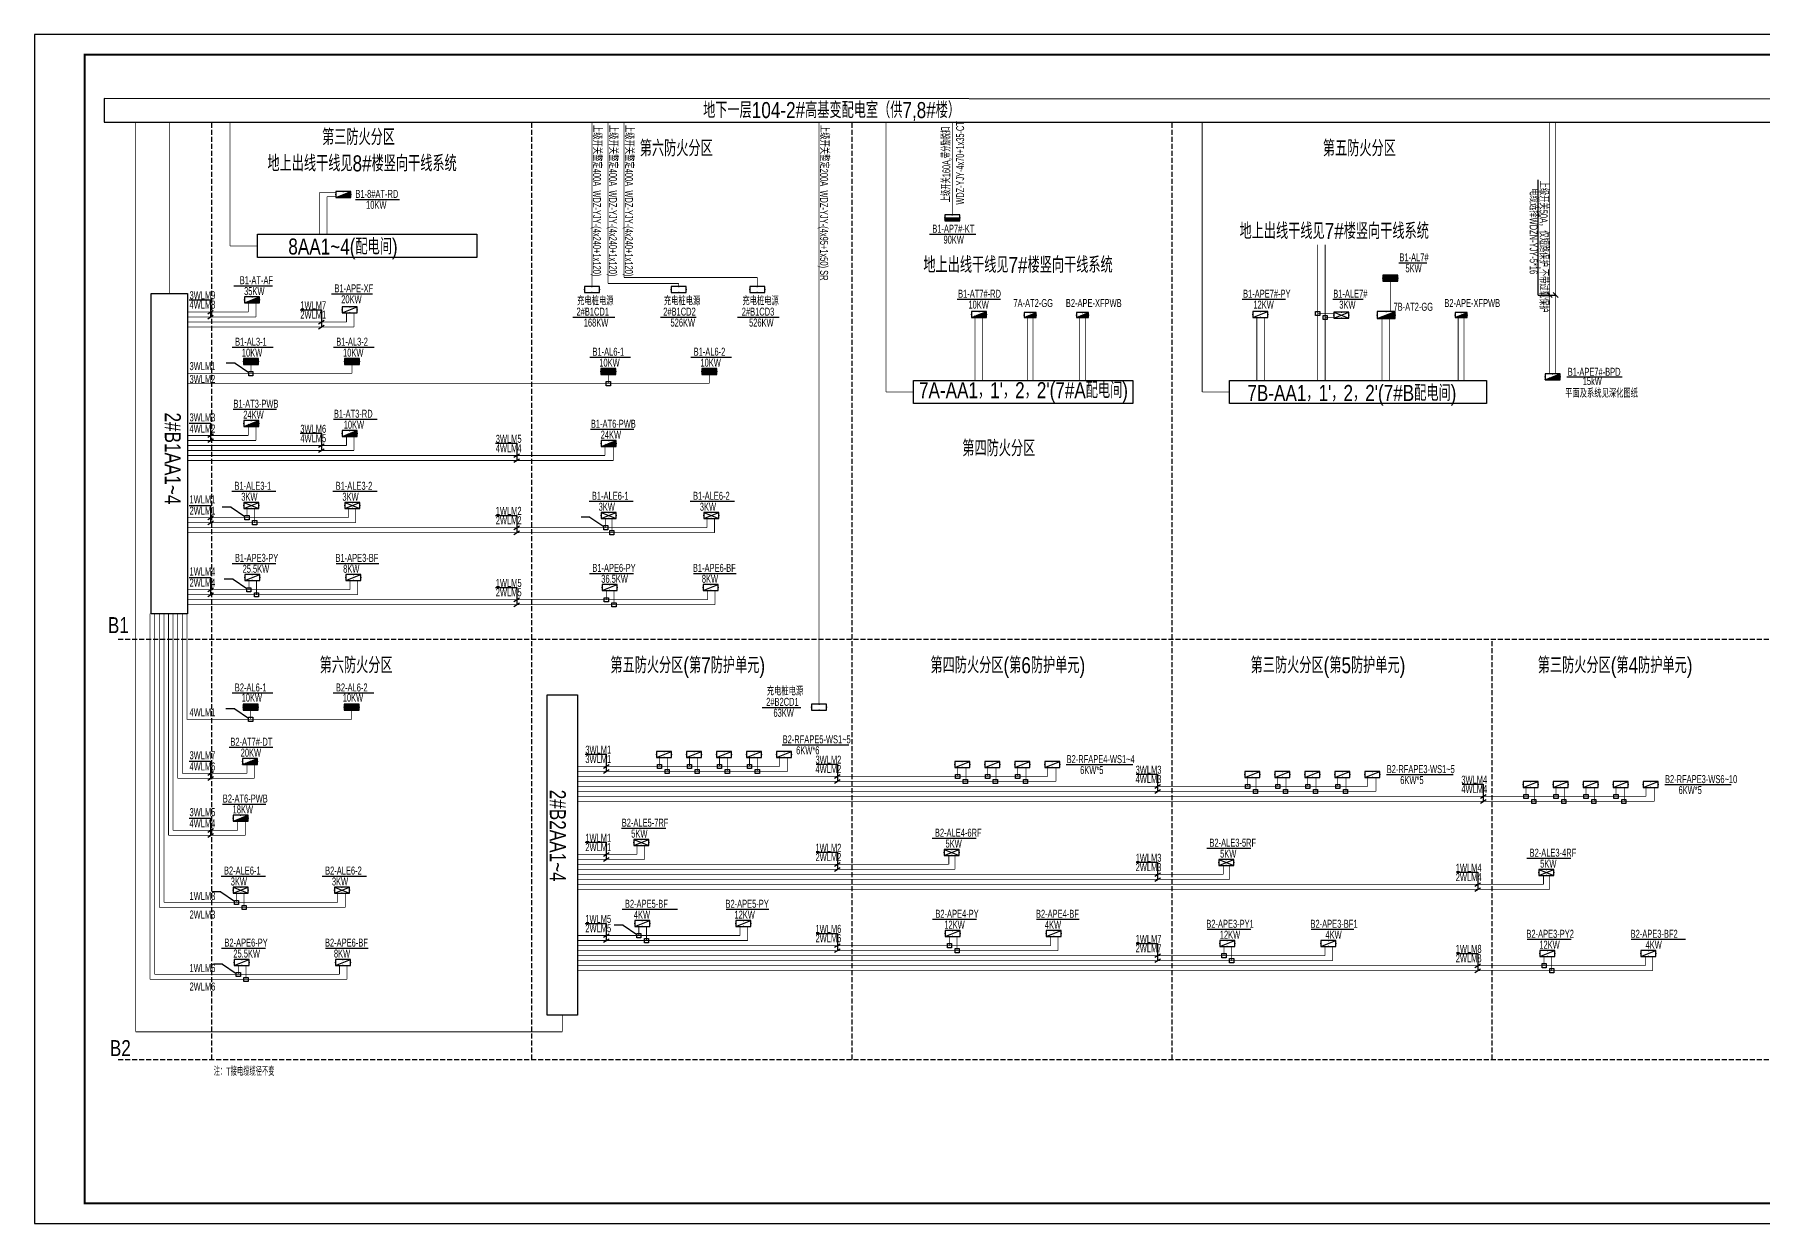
# Model space of a CAD drawing. Extents: x 776418 to 2076422, y -1170708 to 498544.
# Drawn here: x 908431 to 994840, y 183709 to 243109 of the extents above; entities that cross this region are included whole.
import ezdxf

# ---------------------------------------------------------------- set-up
doc = ezdxf.new("R2010")
doc.units = 0
doc.header["$LTSCALE"] = 1000
doc.header["$MEASUREMENT"] = 0
doc.linetypes.add('DASH', pattern=[0.35, 0.25, -0.1])
doc.layers.get('0').update_dxf_attribs({"linetype": 'CONTINUOUS'})
for name, color, linetype in [('D-TEXT', 7, 'CONTINUOUS'), ('DOTLN', 2, 'DASH'), ('EQUIP-消防', 80, 'CONTINUOUS'), ('EQUIP-箱柜', 3, 'CONTINUOUS'), ('TEL_TEXT', 3, 'CONTINUOUS'), ('TEL_TITLE', 7, 'CONTINUOUS'), ('WIRE-动力', 2, 'CONTINUOUS'), ('WIRE-照明', 1, 'CONTINUOUS'), ('WIRE-系统', 4, 'CONTINUOUS'), ('WIRE-通讯', 4, 'CONTINUOUS')]:
    doc.layers.add(name, color=color, linetype=linetype)
doc.styles.add('_JD', font='ros.shx', dxfattribs={"width": 0.8, "bigfont": 'JD.shx'})
doc.styles.add('_TCH_LABEL', font='COMPLEX', dxfattribs={"bigfont": 'GBCBIG'})

# ---------------------------------------------------------------- blocks, each defined once
blk = doc.blocks.new('*X1')
at = {"color": 0}
for p, q in [((-250, 33), (-83, 200)), ((-250, 68), (-118, 200)), ((-250, 104), (-154, 200)), ((-250, 139), (-189, 200)), ((-250, 174), (-224, 200)), ((-247, 0), (-47, 200)), ((-212, 0), (-12, 200)), ((-177, 0), (23, 200)), ((-141, 0), (59, 200)), ((-106, 0), (94, 200)), ((-71, 0), (129, 200)), ((-35, 0), (165, 200)), ((0, 0), (200, 200)), ((35, 0), (235, 200)), ((71, 0), (250, 179)), ((106, 0), (250, 144)), ((141, 0), (250, 109)), ((177, 0), (250, 73)), ((212, 0), (250, 38)), ((247, 0), (250, 3))]:
    blk.add_line(p, q, dxfattribs=at)
blk = doc.blocks.new('$equip$00001421')
for p, q in [((0.75, 0.6), (-0.75, 0.6)), ((-0.75, 0.6), (-0.75, 0)), ((-0.75, 0), (0.75, 0)), ((0.75, 0), (0.75, 0.6))]:
    blk.add_line(p, q)
at = {"const_width": 0.6}
blk.add_lwpolyline([(-0.75, 0.3), (0.75, 0.3)], dxfattribs=at)
for p in [(-0.75, 0.3), (0, 0.6), (0, 0), (0.75, 0.3)]:
    blk.add_point(p)
at = {"xscale": 0.00300000000061118, "yscale": 0.00300000000061118, "zscale": 0.00300000000061118}
blk.add_blockref('*X1', (0, 0), dxfattribs=at)
at = {"style": '_TCH_LABEL', "flags": 9}
blk.add_attdef('A', (0, 0), '', height=0.00002, dxfattribs=at)
blk = doc.blocks.new('$equip$00001424')
for p, q in [((-0.75, 0), (0.75, 0.6)), ((-0.75, 0.6), (0.75, 0)), ((0.75, 0.6), (-0.75, 0.6)), ((-0.75, 0.6), (-0.75, 0)), ((-0.75, 0), (0.75, 0)), ((0.75, 0), (0.75, 0.6))]:
    blk.add_line(p, q)
for p in [(-0.75, 0.3), (0, 0.6), (0, 0), (0.75, 0.3)]:
    blk.add_point(p)
at = {"style": '_TCH_LABEL', "flags": 9}
blk.add_attdef('A', (0, 0), '', height=0.00002, dxfattribs=at)
blk = doc.blocks.new('$equip$00001416')
for p, q in [((0.75, 0.6), (-0.75, 0.6)), ((-0.75, 0), (0.75, 0.6)), ((-0.75, 0.6), (-0.75, 0)), ((-0.75, 0), (0.75, 0)), ((0.75, 0), (0.75, 0.6))]:
    blk.add_line(p, q)
for p in [(-0.75, 0.3), (0, 0.6), (0, 0), (0.75, 0.3)]:
    blk.add_point(p)
at = {"style": '_TCH_LABEL', "flags": 9}
blk.add_attdef('A', (0, 0), '', height=0.00002, dxfattribs=at)
blk = doc.blocks.new('*X10')
at = {"color": 0}
for p, q in [((-247, 0), (-246, 2)), ((-212, 0), (-187, 25)), ((-177, 0), (-128, 49)), ((-141, 0), (-69, 72)), ((-106, 0), (-10, 96)), ((-71, 0), (49, 120)), ((-35, 0), (108, 143)), ((0, 0), (167, 167)), ((35, 0), (226, 190)), ((71, 0), (250, 179)), ((106, 0), (250, 144)), ((141, 0), (250, 109)), ((177, 0), (250, 73)), ((212, 0), (250, 38)), ((247, 0), (250, 3))]:
    blk.add_line(p, q, dxfattribs=at)
blk = doc.blocks.new('$equip$00001425')
for p, q in [((-0.75, 0), (0.75, 0.6)), ((0.75, 0.6), (-0.75, 0.6)), ((-0.75, 0.6), (-0.75, 0)), ((-0.75, 0), (0.75, 0)), ((0.75, 0), (0.75, 0.6))]:
    blk.add_line(p, q)
for p in [(-0.75, 0.3), (0, 0.6), (0, 0), (0.75, 0.3)]:
    blk.add_point(p)
blk.add_solid([(-0.75, 0), (0.75, 0), (0.75, 0.6)])
at = {"xscale": 0.00300000000061118, "yscale": 0.00300000000061118, "zscale": 0.00300000000061118}
blk.add_blockref('*X10', (0, 0), dxfattribs=at)
at = {"style": '_TCH_LABEL', "flags": 9}
blk.add_attdef('A', (0, 0), '', height=0.00002, dxfattribs=at)
blk = doc.blocks.new('*X12')
at = {"color": 0}
for p, q in [((-250, 33), (-183, 100)), ((-250, 68), (-218, 100)), ((-247, 0), (-147, 100)), ((-212, 0), (-112, 100)), ((-177, 0), (-77, 100)), ((-141, 0), (-41, 100)), ((-106, 0), (-6, 100)), ((-71, 0), (29, 100)), ((-35, 0), (65, 100)), ((0, 0), (100, 100)), ((35, 0), (135, 100)), ((71, 0), (171, 100)), ((106, 0), (206, 100)), ((141, 0), (241, 100)), ((177, 0), (250, 73)), ((212, 0), (250, 38)), ((247, 0), (250, 3))]:
    blk.add_line(p, q, dxfattribs=at)
blk = doc.blocks.new('$equip$00001414')
for p, q in [((0.75, 0.6), (-0.75, 0.6)), ((-0.75, 0.6), (-0.75, 0)), ((-0.75, 0.3), (0.75, 0.3)), ((-0.75, 0), (0.75, 0)), ((0.75, 0), (0.75, 0.6))]:
    blk.add_line(p, q)
at = {"const_width": 0.3}
blk.add_lwpolyline([(-0.75, 0.15), (0.75, 0.15)], dxfattribs=at)
for p in [(-0.75, 0.3), (0, 0.6), (0, 0), (0.75, 0.3)]:
    blk.add_point(p)
at = {"xscale": 0.00300000000061118, "yscale": 0.00300000000061118, "zscale": 0.00300000000061118}
blk.add_blockref('*X12', (0, 0), dxfattribs=at)
at = {"style": '_TCH_LABEL', "flags": 9}
blk.add_attdef('A', (0, 0), '', height=0.00002, dxfattribs=at)
blk = doc.blocks.new('$equip$00001413')
for p, q in [((0.75, 0.6), (-0.75, 0.6)), ((-0.75, 0.6), (-0.75, 0)), ((-0.75, 0), (0.75, 0)), ((0.75, 0), (0.75, 0.6))]:
    blk.add_line(p, q)
for p in [(-0.75, 0.3), (0, 0.6), (0, 0), (0.75, 0.3)]:
    blk.add_point(p)
at = {"style": '_TCH_LABEL', "flags": 9}
blk.add_attdef('A', (0, 0), '', height=0.00002, dxfattribs=at)

msp = doc.modelspace()

# ---------------------------------------------------------------- linework, layer by layer
at = {"color": 7, "ltscale": 0.001}
for p, q in [((923280, 230154), (925315, 230154)), ((918314, 227489), (920349, 227489)), ((923369, 227489), (925404, 227489)), ((936177, 226989), (938212, 226989)), ((941232, 226989), (943267, 226989)), ((918301, 210212), (920336, 210212)), ((923356, 210212), (925391, 210212))]:
    msp.add_line(p, q, dxfattribs=at)
for points in [[(972453, 229275), (972661, 229275), (972661, 229067), (972453, 229067)], [(972835, 229080), (973043, 229080), (973043, 228872), (972835, 228872)], [(919140, 226274), (919348, 226274), (919348, 226066), (919140, 226066)], [(937003, 225774), (937211, 225774), (937211, 225566), (937003, 225566)], [(918948, 219074), (919156, 219074), (919156, 218866), (918948, 218866)], [(919331, 218824), (919539, 218824), (919539, 218616), (919331, 218616)], [(936877, 218574), (937085, 218574), (937085, 218366), (936877, 218366)], [(937183, 218327), (937391, 218327), (937391, 218119), (937183, 218119)], [(919037, 215474), (919245, 215474), (919245, 215266), (919037, 215266)], [(919420, 215224), (919628, 215224), (919628, 215016), (919420, 215016)], [(936908, 214974), (937116, 214974), (937116, 214766), (936908, 214766)], [(937290, 214724), (937498, 214724), (937498, 214516), (937290, 214516)], [(919127, 208997), (919335, 208997), (919335, 208789), (919127, 208789)], [(939560, 206642), (939768, 206642), (939768, 206434), (939560, 206434)], [(941060, 206642), (941268, 206642), (941268, 206434), (941060, 206434)], [(942560, 206642), (942768, 206642), (942768, 206434), (942560, 206434)], [(944060, 206642), (944268, 206642), (944268, 206434), (944060, 206434)], [(939948, 206395), (940156, 206395), (940156, 206187), (939948, 206187)], [(941448, 206395), (941656, 206395), (941656, 206187), (941448, 206187)], [(942948, 206395), (943156, 206395), (943156, 206187), (942948, 206187)], [(944448, 206395), (944656, 206395), (944656, 206187), (944448, 206187)], [(954462, 206142), (954670, 206142), (954670, 205934), (954462, 205934)], [(954850, 205895), (955058, 205895), (955058, 205687), (954850, 205687)], [(955962, 206142), (956170, 206142), (956170, 205934), (955962, 205934)], [(956350, 205895), (956558, 205895), (956558, 205687), (956350, 205687)], [(957462, 206142), (957670, 206142), (957670, 205934), (957462, 205934)], [(957850, 205895), (958058, 205895), (958058, 205687), (957850, 205687)], [(968962, 205642), (969170, 205642), (969170, 205434), (968962, 205434)], [(969350, 205395), (969558, 205395), (969558, 205187), (969350, 205187)], [(970462, 205642), (970670, 205642), (970670, 205434), (970462, 205434)], [(970850, 205395), (971058, 205395), (971058, 205187), (970850, 205187)], [(971962, 205642), (972170, 205642), (972170, 205434), (971962, 205434)], [(972350, 205395), (972558, 205395), (972558, 205187), (972350, 205187)], [(973462, 205642), (973670, 205642), (973670, 205434), (973462, 205434)], [(973850, 205395), (974058, 205395), (974058, 205187), (973850, 205187)], [(982870, 205142), (983078, 205142), (983078, 204934), (982870, 204934)], [(982870, 205142), (983078, 205142), (983078, 204934), (982870, 204934)], [(983258, 204895), (983466, 204895), (983466, 204687), (983258, 204687)], [(983258, 204895), (983466, 204895), (983466, 204687), (983258, 204687)], [(984370, 205142), (984578, 205142), (984578, 204934), (984370, 204934)], [(984370, 205142), (984578, 205142), (984578, 204934), (984370, 204934)], [(984758, 204895), (984966, 204895), (984966, 204687), (984758, 204687)], [(984758, 204895), (984966, 204895), (984966, 204687), (984758, 204687)], [(985870, 205142), (986078, 205142), (986078, 204934), (985870, 204934)], [(985870, 205142), (986078, 205142), (986078, 204934), (985870, 204934)], [(986258, 204895), (986466, 204895), (986466, 204687), (986258, 204687)], [(986258, 204895), (986466, 204895), (986466, 204687), (986258, 204687)], [(987370, 205142), (987578, 205142), (987578, 204934), (987370, 204934)], [(987370, 205142), (987578, 205142), (987578, 204934), (987370, 204934)], [(987758, 204895), (987966, 204895), (987966, 204687), (987758, 204687)], [(987758, 204895), (987966, 204895), (987966, 204687), (987758, 204687)], [(918423, 199849), (918631, 199849), (918631, 199641), (918423, 199641)], [(918805, 199599), (919013, 199599), (919013, 199391), (918805, 199391)], [(938529, 198190), (938737, 198190), (938737, 197982), (938529, 197982)], [(938911, 197940), (939119, 197940), (939119, 197732), (938911, 197732)], [(954053, 197690), (954261, 197690), (954261, 197482), (954053, 197482)], [(954435, 197440), (954643, 197440), (954643, 197232), (954435, 197232)], [(967775, 197190), (967983, 197190), (967983, 196982), (967775, 196982)], [(918512, 196249), (918720, 196249), (918720, 196041), (918512, 196041)], [(968158, 196940), (968366, 196940), (968366, 196732), (968158, 196732)], [(983775, 196690), (983983, 196690), (983983, 196482), (983775, 196482)], [(984158, 196440), (984366, 196440), (984366, 196232), (984158, 196232)], [(918894, 195999), (919102, 195999), (919102, 195791), (918894, 195791)]]:
    msp.add_lwpolyline(points, close=True)
at = {"layer": 'DOTLN', "color": 8, "linetype": 'DASH'}
for p, q in [((917287, 191905), (917287, 238733)), ((933287, 191905), (933287, 238733)), ((949287, 191905), (949287, 238733)), ((965287, 191905), (965287, 238733)), ((912609, 212905), (997287, 212905)), ((981287, 191905), (981287, 212905)), ((912609, 191905), (997287, 191905))]:
    msp.add_line(p, q, dxfattribs=at)
at = {"layer": 'EQUIP-消防'}
msp.add_lwpolyline([(911914, 238733), (998367, 238733), (998367, 239878), (911914, 239910)], close=True, dxfattribs=at)
at = {"layer": 'TEL_TEXT', "color": 7}
for p, q in [((924479, 234874), (926670, 234874)), ((953160, 233134), (955483, 233134)), ((976617, 231705), (978024, 231705)), ((917225, 229860), (917225, 229002)), ((918398, 230563), (920331, 230563)), ((954536, 229887), (956707, 229887)), ((968779, 229887), (970950, 229887)), ((973317, 229887), (974833, 229887)), ((983580, 230091), (984458, 230091)), ((984279, 229967), (984031, 230215)), ((984582, 229967), (984334, 230215)), ((917085, 229162), (917365, 229341)), ((917085, 228912), (917365, 229091)), ((922764, 229360), (922764, 228502)), ((935340, 228990), (937439, 228990)), ((939712, 228990), (941495, 228990)), ((943556, 228990), (945649, 228990)), ((922624, 228662), (922904, 228841)), ((922624, 228412), (922904, 228591)), ((918358, 224389), (920527, 224389)), ((923377, 223889), (925546, 223889)), ((917086, 222988), (917366, 223167)), ((917226, 223686), (917226, 222828)), ((922764, 223186), (922764, 222328)), ((936221, 223389), (938388, 223389)), ((917086, 222738), (917366, 222917)), ((922624, 222488), (922904, 222667)), ((922624, 222238), (922904, 222417)), ((932391, 221988), (932671, 222167)), ((932531, 222686), (932531, 221828)), ((932391, 221738), (932671, 221917)), ((917226, 219586), (917226, 218728)), ((918283, 220289), (920492, 220289)), ((923338, 220289), (925548, 220289)), ((936146, 219789), (938355, 219789)), ((941201, 219789), (943411, 219789)), ((917086, 218888), (917366, 219067)), ((917086, 218638), (917366, 218817)), ((932531, 219086), (932531, 218228)), ((932391, 218388), (932671, 218567)), ((932391, 218138), (932671, 218317)), ((918305, 216689), (920496, 216689)), ((923498, 216689), (925630, 216689)), ((936168, 216189), (938359, 216189)), ((941361, 216189), (943493, 216189)), ((917086, 215288), (917366, 215467)), ((917086, 215038), (917366, 215217)), ((917226, 215986), (917226, 215128)), ((932531, 215486), (932531, 214628)), ((932391, 214788), (932671, 214967)), ((932391, 214538), (932671, 214717)), ((944799, 209494), (946728, 209494)), ((918164, 207501), (920335, 207501)), ((945804, 207621), (949132, 207621)), ((917226, 206805), (917226, 205946)), ((936868, 206456), (937148, 206636)), ((937008, 207155), (937008, 206296)), ((948559, 206655), (948559, 205796)), ((959997, 206633), (963325, 206633)), ((917086, 206107), (917366, 206286)), ((917086, 205857), (917366, 206036)), ((936868, 206206), (937148, 206386)), ((948419, 205956), (948699, 206136)), ((948419, 205706), (948699, 205886)), ((964559, 206155), (964559, 205296)), ((975997, 206133), (979325, 206133)), ((980839, 205655), (980839, 204796)), ((964419, 205456), (964699, 205636)), ((964419, 205206), (964699, 205386)), ((980699, 204956), (980979, 205136)), ((980699, 204706), (980979, 204886)), ((989905, 205633), (993233, 205633)), ((989905, 205633), (993233, 205633)), ((917226, 203962), (917226, 203103)), ((917824, 204664), (919993, 204664)), ((917086, 203264), (917366, 203443)), ((917086, 203014), (917366, 203193)), ((937774, 203455), (939984, 203455)), ((936868, 202055), (937148, 202234)), ((937008, 202753), (937008, 201894)), ((948559, 202253), (948559, 201394)), ((953290, 202955), (955500, 202955)), ((967013, 202455), (969222, 202455)), ((936868, 201805), (937148, 201984)), ((948419, 201555), (948699, 201734)), ((948419, 201305), (948699, 201484)), ((964559, 201753), (964559, 200894)), ((983013, 201955), (985222, 201955)), ((917757, 201064), (919967, 201064)), ((922812, 201064), (925022, 201064)), ((964419, 201055), (964699, 201234)), ((964419, 200805), (964699, 200984)), ((980419, 200555), (980699, 200734)), ((980419, 200305), (980699, 200484)), ((980559, 201253), (980559, 200394)), ((937797, 199405), (940566, 199405)), ((942989, 199405), (945122, 199405)), ((953313, 198905), (955504, 198905)), ((958506, 198905), (960638, 198905)), ((936868, 198004), (937148, 198183)), ((936868, 197754), (937148, 197933)), ((937008, 198702), (937008, 197844)), ((948559, 198202), (948559, 197344)), ((967035, 198405), (969226, 198405)), ((972228, 198405), (974361, 198405)), ((983035, 197905), (985226, 197905)), ((988228, 197905), (990938, 197905)), ((917780, 197464), (919970, 197464)), ((922972, 197464), (925105, 197464)), ((948419, 197504), (948699, 197683)), ((948419, 197254), (948699, 197433)), ((964419, 197004), (964699, 197183)), ((964559, 197702), (964559, 196844)), ((980559, 197202), (980559, 196344)), ((964419, 196754), (964699, 196933)), ((980419, 196504), (980699, 196683)), ((980419, 196254), (980699, 196433))]:
    msp.add_line(p, q, dxfattribs=at)
for points in [[(983580, 230091), (983580, 235854)], [(916161, 229860), (917225, 229860)], [(921700, 229360), (922764, 229360)], [(916162, 223686), (917226, 223686)], [(921700, 223186), (922764, 223186)], [(931467, 222686), (932531, 222686)], [(916162, 219586), (917226, 219586)], [(931467, 219086), (932531, 219086)], [(916162, 215986), (917226, 215986)], [(931467, 215486), (932531, 215486)], [(916162, 206805), (917226, 206805)], [(935944, 207155), (937008, 207155)], [(947495, 206655), (948559, 206655)], [(963495, 206155), (964559, 206155)], [(979775, 205655), (980839, 205655)], [(916162, 203962), (917226, 203962)], [(935944, 202753), (937008, 202753)], [(947495, 202253), (948559, 202253)], [(963495, 201753), (964559, 201753)], [(979495, 201253), (980559, 201253)], [(935944, 198702), (937008, 198702)], [(947495, 198202), (948559, 198202)], [(963495, 197702), (964559, 197702)], [(979495, 197202), (980559, 197202)]]:
    msp.add_lwpolyline(points, dxfattribs=at)
at = {"layer": 'TEL_TITLE'}
msp.add_lwpolyline([(908431, 183709), (1013531, 183709), (1013531, 243109), (908431, 243109)], close=True, dxfattribs=at)
at = {"layer": 'TEL_TITLE', "const_width": 100}
msp.add_lwpolyline([(910931, 184709), (1012531, 184709), (1012531, 242109), (910931, 242109)], close=True, dxfattribs=at)
at = {"layer": 'WIRE-动力', "ltscale": 0.001}
for points in [[(919569, 231974), (919569, 233131), (930537, 233131), (930537, 231974)], [(914251, 230173), (916073, 230173), (916073, 214173), (914251, 214173)], [(952354, 224671), (952354, 225828), (963322, 225828), (963322, 224671)], [(968155, 224671), (968155, 225828), (981003, 225828), (981003, 224682)], [(934044, 210112), (935565, 210112), (935565, 194112), (934044, 194112)]]:
    msp.add_lwpolyline(points, close=True, dxfattribs=at)
at = {"layer": 'WIRE-照明', "linetype": 'Continuous'}
msp.add_line((985006, 226012), (987786, 226012), dxfattribs=at)
at = {"layer": 'WIRE-系统'}
for p, q in [((918454, 226693), (918004, 226693)), ((918454, 226693), (919140, 226228)), ((918262, 219493), (917813, 219493)), ((918262, 219493), (918948, 219028)), ((936191, 218993), (935742, 218993)), ((936191, 218993), (936877, 218528)), ((918352, 215893), (917902, 215893)), ((918352, 215893), (919037, 215428)), ((918441, 209417), (917992, 209417)), ((918441, 209417), (919127, 208952)), ((917737, 200269), (917287, 200269)), ((917737, 200269), (918423, 199804)), ((937843, 198609), (937394, 198609)), ((937843, 198609), (938529, 198144)), ((917826, 196669), (917376, 196669)), ((917826, 196669), (918512, 196204))]:
    msp.add_line(p, q, dxfattribs=at)
at = {"layer": 'WIRE-系统', "const_width": 35}
for points in [[(913487, 238733), (913487, 193282)], [(915162, 230173), (915162, 238733)], [(918202, 232552), (918202, 238733)], [(936289, 230522), (936289, 238733)], [(937089, 230672), (937089, 238733)], [(937889, 230972), (937889, 238733)], [(947643, 209656), (947643, 238733)], [(950986, 225249), (950986, 238733)], [(954301, 234095), (954301, 238733)], [(966788, 225249), (966788, 238733)], [(922663, 235209), (922663, 233131)], [(922663, 235209), (923483, 235209)], [(919569, 232552), (918202, 232552)], [(972557, 232617), (972557, 225828)], [(944549, 230972), (937889, 230972)], [(944549, 230522), (944549, 230972)], [(976186, 230794), (976186, 229277)], [(940624, 230672), (937089, 230672)], [(940624, 230522), (940624, 230672)], [(919115, 229252), (916073, 229252)], [(919115, 229702), (919115, 229252)], [(924022, 229202), (924022, 228752)], [(955429, 228976), (955429, 225828)], [(958046, 228978), (958046, 225828)], [(960667, 228978), (960667, 225828)], [(969520, 228976), (969520, 225828)], [(972553, 229171), (973373, 229171)], [(979583, 228978), (979583, 225828)], [(924022, 228752), (916073, 228752)], [(975781, 228917), (975781, 225827)], [(919244, 226628), (919244, 226178)], [(924299, 226628), (924299, 226178)], [(924299, 226178), (916073, 226178)], [(942162, 225678), (916073, 225678)], [(937107, 226128), (937107, 225678)], [(942162, 226128), (942162, 225678)], [(952354, 225249), (950986, 225249)], [(968155, 225249), (966788, 225249)], [(919115, 223078), (916073, 223078)], [(919115, 223528), (919115, 223078)], [(924022, 223028), (924022, 222578)], [(924022, 222578), (916073, 222578)], [(936945, 222078), (916073, 222078)], [(936945, 222528), (936945, 222078)], [(924108, 218978), (916073, 218978)], [(919052, 219428), (919052, 218978)], [(924108, 219428), (924108, 218978)], [(936981, 218928), (936981, 218478)], [(942037, 218928), (942037, 218478)], [(942037, 218478), (916073, 218478)], [(924197, 215378), (916073, 215378)], [(919141, 215828), (919141, 215378)], [(919524, 215828), (919524, 215128)], [(924197, 215828), (924197, 215378)], [(924579, 215828), (924579, 215128)], [(937012, 215328), (937012, 214878)], [(937394, 215328), (937394, 214628)], [(942067, 215328), (942067, 214878)], [(942441, 215328), (942441, 214628)], [(942067, 214878), (916073, 214878)], [(914435, 214173), (914435, 196153)], [(914895, 214173), (914895, 199753)], [(915355, 214173), (915355, 203353)], [(915815, 214173), (915815, 206196)], [(916045, 214173), (916045, 208901)], [(919231, 209351), (919231, 208901)], [(919231, 209351), (919231, 208901)], [(924287, 209351), (924287, 208901)], [(919231, 208901), (916032, 208901)], [(924287, 208901), (916061, 208901)], [(919041, 206646), (919041, 206196)], [(945664, 206546), (935565, 206546)], [(939664, 206996), (939664, 206546)], [(941164, 206996), (941164, 206546)], [(942664, 206996), (942664, 206546)], [(944164, 206996), (944164, 206546)], [(945664, 206996), (945664, 206546)], [(919041, 206196), (915815, 206196)], [(959066, 206046), (935565, 206046)], [(954566, 206496), (954566, 206046)], [(956066, 206496), (956066, 206046)], [(957566, 206496), (957566, 206046)], [(959066, 206496), (959066, 206046)], [(969066, 205996), (969066, 205546)], [(970566, 205996), (970566, 205546)], [(972066, 205996), (972066, 205546)], [(973566, 205996), (973566, 205546)], [(975066, 205996), (975066, 205546)], [(975066, 205546), (935565, 205546)], [(988974, 205046), (935565, 205046)], [(982974, 205496), (982974, 205046)], [(982974, 205496), (982974, 205046)], [(984474, 205496), (984474, 205046)], [(984474, 205496), (984474, 205046)], [(985974, 205496), (985974, 205046)], [(985974, 205496), (985974, 205046)], [(987474, 205496), (987474, 205046)], [(987474, 205496), (987474, 205046)], [(988974, 205496), (988974, 205046)], [(988974, 205496), (988974, 205046)], [(918581, 203353), (915355, 203353)], [(918581, 203803), (918581, 203353)], [(938544, 202594), (938544, 202144)], [(938544, 202144), (935565, 202144)], [(954126, 201644), (935565, 201644)], [(954126, 202094), (954126, 201644)], [(967848, 201594), (967848, 201144)], [(967848, 201144), (935565, 201144)], [(983848, 200644), (935565, 200644)], [(983848, 201094), (983848, 200644)], [(923582, 199753), (914895, 199753)], [(918527, 200203), (918527, 199753)], [(923582, 200203), (923582, 199753)], [(943688, 198094), (935565, 198094)], [(938633, 198544), (938633, 198094)], [(939015, 198544), (939015, 197844)], [(943688, 198544), (943688, 198094)], [(944071, 198544), (944071, 197844)], [(954157, 198044), (954157, 197594)], [(954539, 198044), (954539, 197344)], [(959212, 198044), (959212, 197594)], [(959586, 198044), (959586, 197344)], [(959212, 197594), (935565, 197594)], [(972934, 197094), (935565, 197094)], [(967879, 197544), (967879, 197094)], [(968262, 197544), (968262, 196844)], [(972934, 197544), (972934, 197094)], [(973309, 197544), (973309, 196844)], [(983879, 197044), (983879, 196594)], [(984262, 197044), (984262, 196344)], [(988934, 197044), (988934, 196594)], [(989309, 197044), (989309, 196344)], [(923671, 196153), (914435, 196153)], [(918616, 196603), (918616, 196153)], [(918998, 196603), (918998, 195903)], [(923671, 196603), (923671, 196153)], [(924053, 196603), (924053, 195903)], [(988934, 196594), (935565, 196594)], [(934805, 194112), (934805, 193282)], [(913487, 193282), (934805, 193282)]]:
    msp.add_lwpolyline(points, dxfattribs=at)
at = {"layer": 'WIRE-系统', "linetype": 'DASH', "const_width": 35}
for points in [[(984458, 226165), (984458, 238733)], [(923045, 235013), (923045, 233131)], [(923045, 235013), (923483, 235013)], [(972935, 232617), (972935, 225828)], [(919493, 229002), (916073, 229002)], [(919493, 229702), (919493, 229002)], [(924400, 229202), (924400, 228502)], [(955808, 228976), (955808, 225828)], [(958339, 228978), (958339, 225828)], [(960960, 228978), (960960, 225828)], [(969898, 228976), (969898, 225828)], [(972935, 228976), (973373, 228976)], [(979876, 228978), (979876, 225828)], [(924400, 228502), (916073, 228502)], [(976159, 228917), (976159, 225828)], [(919493, 223528), (919493, 222828)], [(924400, 223028), (924400, 222328)], [(919493, 222828), (916073, 222828)], [(924400, 222328), (916073, 222328)], [(937356, 222528), (937356, 221828)], [(937356, 221828), (916073, 221828)], [(924486, 218728), (916073, 218728)], [(919430, 219428), (919430, 218728)], [(924486, 219428), (924486, 218728)], [(937293, 218928), (937293, 218228)], [(942415, 218928), (942415, 218228)], [(942415, 218228), (916073, 218228)], [(924579, 215128), (916073, 215128)], [(942441, 214628), (916073, 214628)], [(914205, 214173), (914205, 195903)], [(914665, 214173), (914665, 199503)], [(915125, 214173), (915125, 203103)], [(915585, 214173), (915585, 205946)], [(919419, 206646), (919419, 205946)], [(940075, 206996), (940075, 206296)], [(941575, 206996), (941575, 206296)], [(943075, 206996), (943075, 206296)], [(944575, 206996), (944575, 206296)], [(946075, 206996), (946075, 206296)], [(919419, 205946), (915585, 205946)], [(946075, 206296), (935565, 206296)], [(959477, 205796), (935565, 205796)], [(954977, 206496), (954977, 205796)], [(956477, 206496), (956477, 205796)], [(957977, 206496), (957977, 205796)], [(959477, 206496), (959477, 205796)], [(969477, 205996), (969477, 205296)], [(970977, 205996), (970977, 205296)], [(972477, 205996), (972477, 205296)], [(973977, 205996), (973977, 205296)], [(975477, 205996), (975477, 205296)], [(975477, 205296), (935565, 205296)], [(989385, 204796), (935565, 204796)], [(983385, 205496), (983385, 204796)], [(983385, 205496), (983385, 204796)], [(984885, 205496), (984885, 204796)], [(984885, 205496), (984885, 204796)], [(986385, 205496), (986385, 204796)], [(986385, 205496), (986385, 204796)], [(987885, 205496), (987885, 204796)], [(987885, 205496), (987885, 204796)], [(989385, 205496), (989385, 204796)], [(989385, 205496), (989385, 204796)], [(918959, 203103), (915125, 203103)], [(918959, 203803), (918959, 203103)], [(938922, 202594), (938922, 201894)], [(938922, 201894), (935565, 201894)], [(954438, 201394), (935565, 201394)], [(954438, 202094), (954438, 201394)], [(968161, 201594), (968161, 200894)], [(968161, 200894), (935565, 200894)], [(984161, 201094), (984161, 200394)], [(918905, 200203), (918905, 199503)], [(923960, 200203), (923960, 199503)], [(984161, 200394), (935565, 200394)], [(923960, 199503), (914665, 199503)], [(944071, 197844), (935565, 197844)], [(959586, 197344), (935565, 197344)], [(973309, 196844), (935565, 196844)], [(989309, 196344), (935565, 196344)], [(924053, 195903), (914205, 195903)]]:
    msp.add_lwpolyline(points, dxfattribs=at)
at = {"layer": 'WIRE-通讯', "linetype": 'Continuous', "const_width": 35}
msp.add_lwpolyline([(984155, 226165), (984155, 238733)], dxfattribs=at)

# ---------------------------------------------------------------- block references
at = {"layer": 'EQUIP-箱柜'}
for name, p, xscale, yscale, zscale in [('$equip$00001425', (923858, 234962), 500, 500, 500), ('$equip$00001414', (954301, 233795), 500, 500, 500), ('$equip$00001425', (919305, 229702), 500, 500, 500), ('$equip$00001413', (936289, 230222), 500, 500, 500), ('$equip$00001413', (940624, 230222), 500, 500, 500), ('$equip$00001413', (944549, 230222), 500, 500, 500), ('$equip$00001416', (924186, 229202), 500, 500, 500), ('$equip$00001425', (955642, 228976), 500, 500, 500), ('$equip$00001425', (958192, 228978), 400, 400, 400), ('$equip$00001425', (960813, 228978), 400, 400, 400), ('$equip$00001416', (969696, 228976), 500, 500, 500), ('$equip$00001425', (975989, 228917), 600, 600, 600), ('$equip$00001425', (979729, 228978), 400, 400, 400), ('$equip$00001425', (984305, 225865), 500, 500, 500), ('$equip$00001425', (919265, 223528), 500, 500, 500), ('$equip$00001425', (924172, 223028), 500, 500, 500), ('$equip$00001425', (937128, 222528), 500, 500, 500), ('$equip$00001416', (919310, 215828), 500, 500, 500), ('$equip$00001416', (924365, 215828), 500, 500, 500), ('$equip$00001416', (937172, 215328), 500, 500, 500), ('$equip$00001416', (942228, 215328), 500, 500, 500), ('$equip$00001413', (947643, 209356), 500, 500, 500), ('$equip$00001425', (919191, 206646), 500, 500, 500), ('$equip$00001416', (939893, 206996), 500, 500, 500), ('$equip$00001416', (941393, 206996), 500, 500, 500), ('$equip$00001416', (942893, 206996), 500, 500, 500), ('$equip$00001416', (944393, 206996), 500, 500, 500), ('$equip$00001416', (945893, 206996), 500, 500, 500), ('$equip$00001416', (954795, 206496), 500, 500, 500), ('$equip$00001416', (956295, 206496), 500, 500, 500), ('$equip$00001416', (957795, 206496), 500, 500, 500), ('$equip$00001416', (959295, 206496), 500, 500, 500), ('$equip$00001416', (969295, 205996), 500, 500, 500), ('$equip$00001416', (970795, 205996), 500, 500, 500), ('$equip$00001416', (972295, 205996), 500, 500, 500), ('$equip$00001416', (973795, 205996), 500, 500, 500), ('$equip$00001416', (975295, 205996), 500, 500, 500), ('$equip$00001416', (983203, 205496), 500, 500, 500), ('$equip$00001416', (983203, 205496), 500, 500, 500), ('$equip$00001416', (984703, 205496), 500, 500, 500), ('$equip$00001416', (984703, 205496), 500, 500, 500), ('$equip$00001416', (986203, 205496), 500, 500, 500), ('$equip$00001416', (986203, 205496), 500, 500, 500), ('$equip$00001416', (987703, 205496), 500, 500, 500), ('$equip$00001416', (987703, 205496), 500, 500, 500), ('$equip$00001416', (989203, 205496), 500, 500, 500), ('$equip$00001416', (989203, 205496), 500, 500, 500), ('$equip$00001425', (918731, 203803), 500, 500, 500), ('$equip$00001416', (938801, 198544), 500, 500, 500), ('$equip$00001416', (943856, 198544), 500, 500, 500), ('$equip$00001416', (954317, 198044), 500, 500, 500), ('$equip$00001416', (959373, 198044), 500, 500, 500), ('$equip$00001416', (968040, 197544), 500, 500, 500), ('$equip$00001416', (973095, 197544), 500, 500, 500), ('$equip$00001416', (984040, 197044), 500, 500, 500), ('$equip$00001416', (989095, 197044), 500, 500, 500), ('$equip$00001416', (918784, 196603), 500, 500, 500), ('$equip$00001416', (923839, 196603), 500, 500, 500)]:
    msp.add_blockref(name, p, dxfattribs=dict(at, xscale=xscale, yscale=yscale, zscale=zscale))
at = {"layer": 'EQUIP-箱柜', "ltscale": 0.001, "xscale": 500, "yscale": 500, "zscale": 500}
for name, p in [('$equip$00001421', (976186, 230794)), ('$equip$00001424', (973747, 228940)), ('$equip$00001421', (919244, 226628)), ('$equip$00001421', (924299, 226628)), ('$equip$00001421', (937107, 226128)), ('$equip$00001421', (942162, 226128)), ('$equip$00001424', (919265, 219428)), ('$equip$00001424', (924320, 219428)), ('$equip$00001424', (937128, 218928)), ('$equip$00001424', (942249, 218928)), ('$equip$00001421', (919231, 209351)), ('$equip$00001421', (924287, 209351)), ('$equip$00001424', (938756, 202594)), ('$equip$00001424', (954273, 202094)), ('$equip$00001424', (967995, 201594)), ('$equip$00001424', (983995, 201094)), ('$equip$00001424', (918739, 200203)), ('$equip$00001424', (923795, 200203))]:
    msp.add_blockref(name, p, dxfattribs=at)

# ---------------------------------------------------------------- texts
at = {"layer": 'D-TEXT', "style": '_JD', "width": 0.6}
for s, p in [('WDZ-YJY-4x70+1x35-CT', (954889, 234615)), ('上级开关160A,带分励脱扣', (954203, 234735))]:
    msp.add_text(s, height=400, rotation=90, dxfattribs=at).set_placement(p)
msp.add_text('注：T接电缆缆径不变', height=400, dxfattribs=at).set_placement((917390, 191094))
at = {"layer": 'TEL_TEXT', "style": '_JD'}
for s, height, width, p in [('地下一层104-2#高基变配电室（供7,8#楼）', 800, 0.8, (941846, 238938)), ('第三防火分区', 800, 0.8, (922799, 237586)), ('第六防火分区', 800, 0.8, (938679, 237027)), ('第五防火分区', 800, 0.8, (972822, 237027)), ('地上出线干线见8#楼竖向干线系统', 800, 0.8, (920068, 236275)), ('地上出线干线见7#楼竖向干线系统', 800, 0.8, (968655, 232894)), ('8AA1~4(配电间)', 800, 0.8, (921114, 232120)), ('地上出线干线见7#楼竖向干线系统', 800, 0.8, (952853, 231204)), ('20KW', 400, 0.7, (923758, 229684)), ('10KW', 400, 0.7, (918792, 227018)), ('10KW', 400, 0.7, (923848, 227018)), ('10KW', 400, 0.7, (936655, 226518)), ('10KW', 400, 0.7, (941711, 226518)), ("7A-AA1，1'，2，2'(7#A配电间)", 800, 0.8, (952635, 224942)), ("7B-AA1，1'，2，2'(7#B配电间)", 800, 0.8, (969047, 224802)), ('第四防火分区', 800, 0.8, (954799, 222039)), ('B1', 800, 0.8, (912095, 213203)), ('第六防火分区', 800, 0.8, (922679, 211200)), ('第五防火分区(第7防护单元)', 800, 0.8, (937209, 211200)), ('第四防火分区(第6防护单元)', 800, 0.8, (953209, 211200)), ('第三防火分区(第5防护单元)', 800, 0.8, (969209, 211200)), ('第三防火分区(第4防护单元)', 800, 0.8, (983560, 211200)), ('10KW', 400, 0.7, (918780, 209781)), ('10KW', 400, 0.7, (923835, 209781)), ('6KW*6', 400, 0.7, (946494, 207150)), ('6KW*5', 400, 0.7, (960688, 206162)), ('6KW*5', 400, 0.7, (976688, 205662)), ('6KW*5', 400, 0.7, (990596, 205162)), ('B2', 800, 0.8, (912193, 192069))]:
    msp.add_text(s, height=height, dxfattribs=dict(at, width=width)).set_placement(p)
at = {"layer": 'TEL_TEXT', "color": 7, "style": '_JD', "width": 0.7}
for s, p in [('上级开关整定400A  WDZ-YJY-(4x240+1x120)', (936338, 238590)), ('上级开关整定400A  WDZ-YJY-(4x240+1x120)', (937138, 238590)), ('上级开关整定400A  WDZ-YJY-(4x240+1x120)', (937938, 238590)), ('上级开关整定200A  WDZ-YJY-(4x95+1x50) SR', (947692, 238590)), ('电缆选择WDZN-YJY-5*16', (983157, 235421)), ('上级开关50A，仅短路保护,不带过载保护', (983651, 235813))]:
    msp.add_text(s, height=400, rotation=270, dxfattribs=at).set_placement(p)
for s, p in [('B1-8#AT-RD', (924468, 234949)), ('10KW', (925001, 234404)), ('B1-AP7#-KT', (953300, 233209)), ('90KW', (953860, 232663)), ('B1-AL7#', (976647, 231780)), ('5KW', (976947, 231234)), ('B1-AT-AF', (918687, 230638)), ('35KW', (918904, 230092)), ('B1-APE-XF', (923420, 230229)), ('充电桩电源', (935546, 229588)), ('充电桩电源', (939882, 229588)), ('充电桩电源', (943807, 229588)), ('B1-AT7#-RD', (954590, 229962)), ('7A-AT2-GG', (957355, 229496)), ('B2-APE-XFPWB', (959976, 229496)), ('B1-APE7#-PY', (968833, 229962)), ('B1-ALE7#', (973340, 229962)), ('B2-APE-XFPWB', (978892, 229496)), ('2#B1CD1', (935518, 229066)), ('2#B1CD2', (939853, 229066)), ('2#B1CD3', (943778, 229066)), ('10KW', (955104, 229416)), ('12KW', (969348, 229416)), ('3KW', (973641, 229416)), ('7B-AT2-GG', (976350, 229309)), ('168KW', (935880, 228520)), ('526KW', (940215, 228520)), ('526KW', (944141, 228520)), ('B1-AL3-1', (918454, 227564)), ('B1-AL3-2', (923509, 227564)), ('B1-AL6-1', (936317, 227064)), ('B1-AL6-2', (941372, 227064)), ('B1-APE7#-BPD', (985058, 226059)), ('15kW', (985808, 225598)), ('B1-AT3-PWB', (918374, 224464)), ('平面及系统见深化图纸', (984929, 224975)), ('24KW', (918863, 223918)), ('B1-AT3-RD', (923393, 223964)), ('10KW', (923882, 223418)), ('B1-AT6-PWB', (936237, 223464)), ('24KW', (936726, 222918)), ('B1-ALE3-1', (918423, 220364)), ('B1-ALE3-2', (923478, 220364)), ('3KW', (918761, 219818)), ('3KW', (923816, 219818)), ('B1-ALE6-1', (936286, 219864)), ('3KW', (936624, 219318)), ('B1-ALE6-2', (941341, 219864)), ('3KW', (941679, 219318)), ('B1-APE3-PY', (918445, 216764)), ('B1-APE3-BF', (923472, 216764)), ('25.5KW', (918827, 216218)), ('8KW', (923854, 216218)), ('B1-APE6-PY', (936308, 216264)), ('36.5KW', (936755, 215718)), ('B1-APE6-BF', (941335, 216264)), ('8KW', (941782, 215718)), ('B2-AL6-1', (918441, 210287)), ('B2-AL6-2', (923492, 210287)), ('2#B2CD1', (944998, 209569)), ('充电桩电源', (945026, 210091)), ('63KW', (945360, 209023)), ('B2-AT7#-DT', (918218, 207576)), ('20KW', (918733, 207030)), ('B2-RFAPE5-WS1~5', (945820, 207696)), ('B2-RFAPE4-WS1~4', (960013, 206708)), ('B2-RFAPE3-WS1~5', (976013, 206208)), ('B2-RFAPE3-WS6~10', (989921, 205708)), ('B2-AT6-PWB', (917840, 204739)), ('18KW', (918329, 204194)), ('B2-ALE5-7RF', (937779, 203531)), ('5KW', (938253, 202985)), ('B2-ALE4-6RF', (953431, 203031)), ('5KW', (953961, 202485)), ('B2-ALE3-5RF', (967153, 202531)), ('5KW', (967683, 201985)), ('B2-ALE3-4RF', (983153, 202031)), ('B2-ALE6-1', (917897, 201139)), ('B2-ALE6-2', (922952, 201139)), ('5KW', (983683, 201485)), ('3KW', (918236, 200594)), ('3KW', (923291, 200594)), ('B2-APE5-BF', (937937, 199480)), ('B2-APE5-PY', (942964, 199480)), ('4KW', (938384, 198934)), ('12KW', (943411, 198934)), ('B2-APE4-PY', (953453, 198980)), ('12KW', (953900, 198434)), ('B2-APE4-BF', (958480, 198980)), ('4KW', (958927, 198434)), ('B2-APE3-PY1', (966995, 198480)), ('B2-APE3-BF1', (972202, 198480)), ('B2-APE6-PY', (917920, 197539)), ('B2-APE6-BF', (922946, 197539)), ('12KW', (967669, 197934)), ('4KW', (972949, 197934)), ('B2-APE3-PY2', (982995, 197980)), ('B2-APE3-BF2', (988202, 197980)), ('25.5KW', (918367, 196994)), ('8KW', (923394, 196994)), ('12KW', (983639, 197434)), ('4KW', (988949, 197434))]:
    msp.add_text(s, height=400, dxfattribs=at).set_placement(p)
at = {"layer": 'TEL_TEXT', "color": 0, "style": '_JD', "width": 0.7}
for s, p in [('3WLM9', (916176, 229885)), ('4WLM8', (916176, 229417)), ('2WLM1', (921716, 228917)), ('1WLM7', (921715, 229385)), ('3WLM1', (916176, 226343)), ('3WLM2', (916176, 225699)), ('3WLM3', (916176, 223782)), ('4WLM2', (916176, 223223)), ('4WLM5', (921716, 222743)), ('3WLM6', (921715, 223211)), ('3WLM5', (931482, 222711)), ('4WLM4', (931483, 222243)), ('2WLM1', (916176, 219123)), ('1WLM1', (916176, 219682)), ('1WLM2', (931482, 219111)), ('2WLM2', (931483, 218643)), ('1WLM4', (916176, 216082)), ('2WLM4', (916176, 215523)), ('2WLM5', (931483, 215043)), ('1WLM5', (931482, 215511)), ('4WLM1', (916176, 209047)), ('3WLM1', (935959, 207179)), ('4WLM6', (916176, 206342)), ('3WLM7', (916176, 206900)), ('3WLM1', (935960, 206712)), ('4WLM2', (947462, 206212)), ('3WLM2', (947462, 206679)), ('3WLM3', (963462, 206179)), ('4WLM3', (963462, 205712)), ('3WLM4', (979742, 205679)), ('4WLM4', (979743, 205212)), ('3WLM5', (916176, 204057)), ('4WLM4', (916176, 203499)), ('1WLM1', (935959, 202778)), ('2WLM1', (935960, 202310)), ('2WLM2', (947462, 201810)), ('1WLM2', (947462, 202278)), ('2WLM3', (963462, 201310)), ('1WLM3', (963462, 201778)), ('1WLM4', (979462, 201278)), ('2WLM4', (979462, 200810)), ('1WLM3', (916176, 199868)), ('2WLM3', (916176, 198943)), ('1WLM5', (935959, 198727)), ('2WLM5', (935960, 198259)), ('2WLM6', (947462, 197759)), ('1WLM6', (947462, 198227)), ('1WLM7', (963462, 197727)), ('2WLM7', (963462, 197259)), ('2WLM8', (979462, 196759)), ('1WLM8', (979462, 197227)), ('1WLM6', (916176, 196268)), ('2WLM6', (916176, 195343))]:
    msp.add_text(s, height=400, dxfattribs=at).set_placement(p)
at = {"layer": 'TEL_TEXT', "style": '_JD', "width": 0.8}
for s, p in [('2#B1AA1~4', (914941, 224225)), ('2#B2AA1~4', (934184, 205378))]:
    msp.add_text(s, height=800, rotation=270, dxfattribs=at).set_placement(p)

doc.saveas('drawing.dxf')
